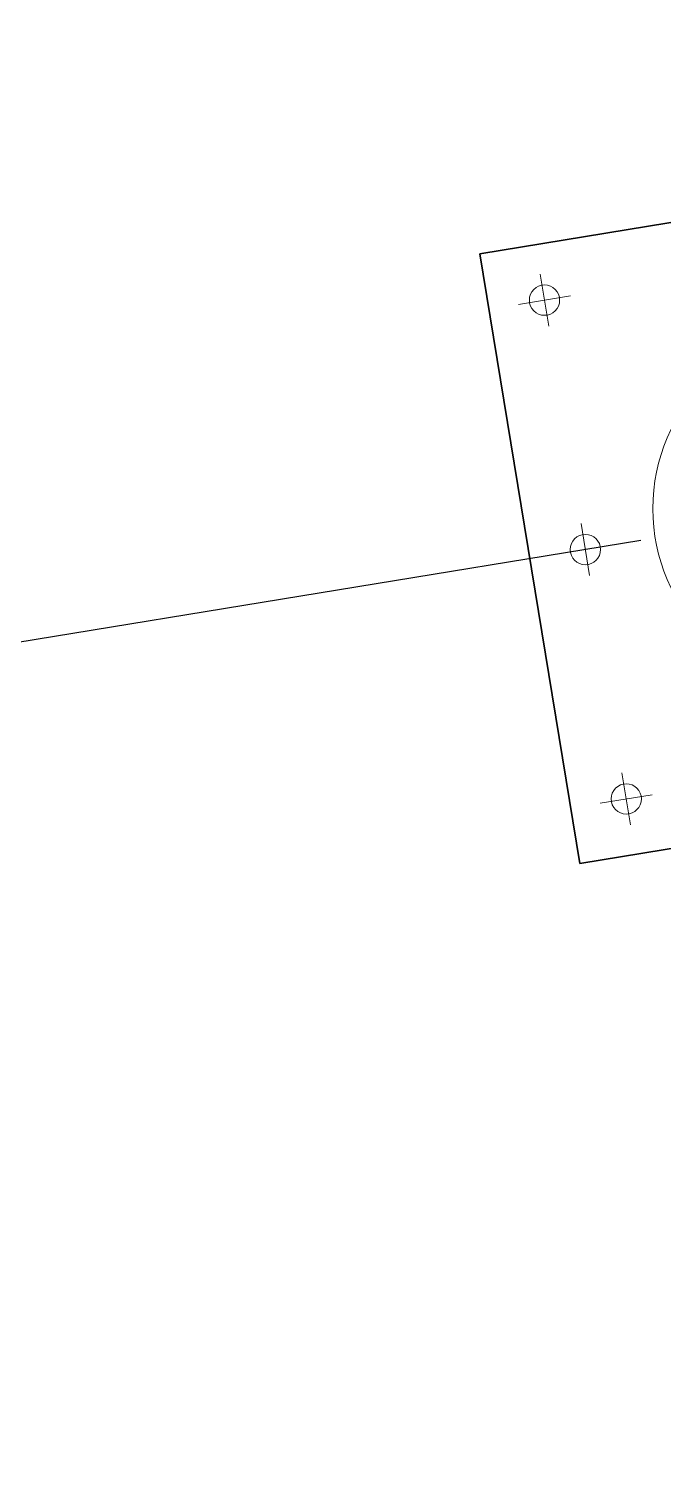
# Model space of a CAD drawing. Header units: metres. Extents: x 2 to 659295185, y -28 to 1124222152.
# Drawn here: x 655394.987 to 655395.552, y 1126411.569 to 1126412.852 of the extents above; entities that cross this region are included whole.
import ezdxf

# ---------------------------------------------------------------- set-up
doc = ezdxf.new("R2010")
doc.units = ezdxf.units.M
doc.header["$MEASUREMENT"] = 0
doc.linetypes.add('CCSM_XREF ESTRUCTURA15$0$DASHED', pattern=[0.75, 0.5, -0.25])
doc.linetypes.add('CCSM_XREF ESTRUCTURA15$0$MITTE', pattern=[2, 1.25, -0.25, 0.25, -0.25])
doc.layers.get('0').update_dxf_attribs({"linetype": 'CONTINUOUS'})
for name, color, linetype in [('CCSM_XREF ESTRUCTURA15$0$PROYECCION DE TECHO', 212, 'CONTINUOUS'), ('CCSM_XREF ESTRUCTURA15$0$PS_MIDLINE', 1, 'CCSM_XREF ESTRUCTURA15$0$MITTE'), ('CCSM_XREF ESTRUCTURA15$0$PS_PLATE', 161, 'CONTINUOUS'), ('CCSM_XREF ESTRUCTURA15$0$PS_SOLID', 2, 'CONTINUOUS')]:
    doc.layers.add(name, color=color, linetype=linetype)

msp = doc.modelspace()

# ---------------------------------------------------------------- linework, layer by layer
at = {"color": 8}
msp.add_line((655395.5322704617, 1126412.396987316), (655385.8843697276, 1126410.815620273), dxfattribs=at)
msp.add_line((655395.5322704617, 1126412.396987316), (655385.8843697276, 1126410.815620273), dxfattribs=at)
at = {"layer": 'CCSM_XREF ESTRUCTURA15$0$PROYECCION DE TECHO', "color": 8, "linetype": 'CCSM_XREF ESTRUCTURA15$0$DASHED', "lineweight": 5}
msp.add_lwpolyline([(655417.9059840286, 1126422.845156339, 0.01522911280020703), (655367.3041191376, 1126403.361247116)], format="xyb", dxfattribs=at)
msp.add_arc((655561.2239731281, 1126022.059352459, -4.52498893316927), 428.6208362419416, 109.599592753512, 116.9202706241737, dxfattribs=at)
at = {"layer": 'CCSM_XREF ESTRUCTURA15$0$PS_MIDLINE', "color": 8, "lineweight": 5}
for p, q in [((655395.4427341095, 1126412.634127536, 3.025011061728378), (655395.4503363366, 1126412.587746442, 3.025011061728378)), ((655395.4697257741, 1126412.614738103, 3.025011061728378), (655395.423344672, 1126412.607135875, 3.025011061728378)), ((655395.47912775, 1126412.412090386, 3.025011061728378), (655395.4867299772, 1126412.365709292, 3.025011061728378)), ((655395.5061194147, 1126412.392700953, 3.025011061728378), (655395.4597383125, 1126412.385098725, 3.025011061728378)), ((655395.5155213905, 1126412.190053236, 3.025011061728378), (655395.5231236176, 1126412.143672142, 3.025011061728378)), ((655395.5425130551, 1126412.170663803, 3.025011061728378), (655395.496131953, 1126412.163061575, 3.025011061728378))]:
    msp.add_line(p, q, dxfattribs=at)
at = {"layer": 'CCSM_XREF ESTRUCTURA15$0$PS_PLATE', "color": 8, "linetype": 'Continuous', "extrusion": (0.1617495246564317, -0.986831845490111, 0)}
for points, elevation in [([(828961.7524162318, -1.499988936519935), (828962.3024162963, -1.499988936519935)], -1005569.983695218), ([(828961.7524162318, -1.524988936490133), (828962.3024162963, -1.524988936490133)], -1005569.983695218), ([(828961.7524162318, -1.499988936519935), (828962.3024162963, -1.499988936519935)], -1005569.983695218), ([(828961.7524162318, -1.524988936490133), (828962.3024162963, -1.524988936490133)], -1005569.983695218), ([(828962.3024162963, -1.499988936519935), (828961.7524162318, -1.499988936519935)], -1005569.983695218), ([(828961.7524162318, -1.524988936490133), (828962.3024162963, -1.524988936490133)], -1005569.983695218), ([(828962.3024162963, -1.499988936519935), (828961.7524162318, -1.499988936519935)], -1005569.983695218), ([(828961.7524162318, -1.524988936490133), (828962.3024162963, -1.524988936490133)], -1005569.983695218), ([(828962.3024162962, -1.499988936519935), (828961.7524162319, -1.499988936519935)], -1005569.433695256), ([(828962.3024162962, -1.524988936490133), (828961.7524162319, -1.524988936490133)], -1005569.433695256), ([(828962.3024162962, -1.499988936519935), (828961.7524162319, -1.499988936519935)], -1005569.433695256), ([(828962.3024162962, -1.524988936490133), (828961.7524162319, -1.524988936490133)], -1005569.433695256), ([(828961.7524162319, -1.499988936519935), (828962.3024162962, -1.499988936519935)], -1005569.433695256), ([(828962.3024162962, -1.524988936490133), (828961.7524162319, -1.524988936490133)], -1005569.433695256), ([(828961.7524162319, -1.499988936519935), (828962.3024162962, -1.499988936519935)], -1005569.433695256), ([(828962.3024162962, -1.524988936490133), (828961.7524162319, -1.524988936490133)], -1005569.433695256)]:
    msp.add_lwpolyline(points, dxfattribs=dict(at, elevation=elevation))
at = {"layer": 'CCSM_XREF ESTRUCTURA15$0$PS_PLATE', "color": 8, "linetype": 'Continuous', "extrusion": (-0.986831845490111, -0.1617495246564317, 0)}
for points, elevation in [([(-1005569.983695218, -1.524988936490133), (-1005569.983695218, -1.499988936519935)], -828961.7524162319), ([(-1005569.433695256, -1.499988936519935), (-1005569.983695218, -1.499988936519935)], -828961.7524162319), ([(-1005569.433695256, -1.524988936490133), (-1005569.983695218, -1.524988936490133)], -828961.7524162319), ([(-1005569.983695218, -1.524988936490133), (-1005569.983695218, -1.499988936519935)], -828961.7524162319), ([(-1005569.433695256, -1.499988936519935), (-1005569.983695218, -1.499988936519935)], -828961.7524162319), ([(-1005569.433695256, -1.524988936490133), (-1005569.983695218, -1.524988936490133)], -828961.7524162319), ([(-1005569.983695218, -1.499988936519935), (-1005569.433695256, -1.499988936519935)], -828961.7524162319), ([(-1005569.983695218, -1.524988936490133), (-1005569.983695218, -1.499988936519935)], -828961.7524162319), ([(-1005569.433695256, -1.524988936490133), (-1005569.983695218, -1.524988936490133)], -828961.7524162319), ([(-1005569.983695218, -1.499988936519935), (-1005569.433695256, -1.499988936519935)], -828961.7524162319), ([(-1005569.983695218, -1.524988936490133), (-1005569.983695218, -1.499988936519935)], -828961.7524162319), ([(-1005569.433695256, -1.524988936490133), (-1005569.983695218, -1.524988936490133)], -828961.7524162319), ([(-1005569.94719522, -1.524988936490133), (-1005569.94719522, -1.499988936519935)], -828961.8024162378), ([(-1005569.94719522, -1.524988936490133), (-1005569.94719522, -1.499988936519935)], -828961.8024162378), ([(-1005569.933695221, -1.524988936490133), (-1005569.933695221, -1.499988936519935)], -828961.788916236), ([(-1005569.933695221, -1.524988936490133), (-1005569.933695221, -1.499988936519935)], -828961.788916236), ([(-1005569.933695221, -1.524988936490133), (-1005569.933695221, -1.499988936519935)], -828961.8159162393), ([(-1005569.933695221, -1.524988936490133), (-1005569.933695221, -1.499988936519935)], -828961.8159162393), ([(-1005569.920195222, -1.524988936490133), (-1005569.920195222, -1.499988936519935)], -828961.8024162375), ([(-1005569.920195222, -1.524988936490133), (-1005569.920195222, -1.499988936519935)], -828961.8024162375), ([(-1005569.722195235, -1.524988936490133), (-1005569.722195235, -1.499988936519935)], -828961.8024162378), ([(-1005569.722195235, -1.524988936490133), (-1005569.722195235, -1.499988936519935)], -828961.8024162378), ([(-1005569.708695237, -1.524988936490133), (-1005569.708695237, -1.499988936519935)], -828961.7889162363), ([(-1005569.708695237, -1.524988936490133), (-1005569.708695237, -1.499988936519935)], -828961.7889162363), ([(-1005569.708695237, -1.524988936490133), (-1005569.708695237, -1.499988936519935)], -828961.8159162393), ([(-1005569.708695237, -1.524988936490133), (-1005569.708695237, -1.499988936519935)], -828961.8159162393), ([(-1005569.695195238, -1.524988936490133), (-1005569.695195238, -1.499988936519935)], -828961.8024162379), ([(-1005569.695195238, -1.524988936490133), (-1005569.695195238, -1.499988936519935)], -828961.8024162379), ([(-1005569.497195251, -1.524988936490133), (-1005569.497195251, -1.499988936519935)], -828961.8024162378), ([(-1005569.497195251, -1.524988936490133), (-1005569.497195251, -1.499988936519935)], -828961.8024162378), ([(-1005569.483695253, -1.524988936490133), (-1005569.483695253, -1.499988936519935)], -828961.8159162394), ([(-1005569.483695253, -1.524988936490133), (-1005569.483695253, -1.499988936519935)], -828961.8159162394), ([(-1005569.483695252, -1.524988936490133), (-1005569.483695252, -1.499988936519935)], -828961.788916236), ([(-1005569.483695252, -1.524988936490133), (-1005569.483695252, -1.499988936519935)], -828961.788916236), ([(-1005569.470195253, -1.524988936490133), (-1005569.470195253, -1.499988936519935)], -828961.8024162378), ([(-1005569.470195253, -1.524988936490133), (-1005569.470195253, -1.499988936519935)], -828961.8024162378), ([(-1005569.433695256, -1.524988936490133), (-1005569.433695256, -1.499988936519935)], -828961.7524162318), ([(-1005569.433695256, -1.524988936490133), (-1005569.433695256, -1.499988936519935)], -828961.7524162318), ([(-1005569.433695256, -1.524988936490133), (-1005569.433695256, -1.499988936519935)], -828961.7524162318), ([(-1005569.433695256, -1.524988936490133), (-1005569.433695256, -1.499988936519935)], -828961.7524162318)]:
    msp.add_lwpolyline(points, dxfattribs=dict(at, elevation=elevation))
at = {"layer": 'CCSM_XREF ESTRUCTURA15$0$PS_PLATE', "color": 8, "linetype": 'Continuous', "lineweight": 5, "extrusion": (0, 0, -1)}
for centre, radius in [((-655395.446535223, 1126412.610936989, 1.499988936519935), 0.01350000158292283), ((-655395.446535223, 1126412.610936989, 1.524988936490133), 0.01350000158280641), ((-655395.446535223, 1126412.610936989, 1.524988936490133), 0.01350000158292283), ((-655395.446535223, 1126412.610936989, 1.499988936519935), 0.01350000158303924), ((-655395.4829288636, 1126412.388899839, 1.499988936519935), 0.01350000158292283), ((-655395.4829288636, 1126412.388899839, 1.524988936490133), 0.01350000158280641), ((-655395.4829288636, 1126412.388899839, 1.524988936490133), 0.01350000158292283), ((-655395.4829288636, 1126412.388899839, 1.499988936519935), 0.01350000158292283), ((-655395.519322504, 1126412.166862689, 1.499988936519935), 0.01350000158292283), ((-655395.519322504, 1126412.166862689, 1.524988936490133), 0.01350000158303924), ((-655395.519322504, 1126412.166862689, 1.524988936490133), 0.01350000158292283), ((-655395.519322504, 1126412.166862689, 1.499988936519935), 0.01350000158315566)]:
    msp.add_circle(centre, radius, dxfattribs=at)
at = {"layer": 'CCSM_XREF ESTRUCTURA15$0$PS_PLATE', "color": 8, "linetype": 'Continuous', "lineweight": 5}
for centre, radius in [((655395.446535223, 1126412.610936989, -1.524988936490133), 0.01350000158292283), ((655395.446535223, 1126412.610936989, -1.499988936519935), 0.01350000158292283), ((655395.446535223, 1126412.610936989, -1.499988936519935), 0.01350000158292283), ((655395.446535223, 1126412.610936989, -1.524988936490133), 0.01350000158280641), ((655395.4829288636, 1126412.388899839, -1.524988936490133), 0.01350000158292283), ((655395.4829288636, 1126412.388899839, -1.499988936519935), 0.01350000158280641), ((655395.4829288636, 1126412.388899839, -1.499988936519935), 0.01350000158292283), ((655395.4829288636, 1126412.388899839, -1.524988936490133), 0.01350000158292283), ((655395.519322504, 1126412.166862689, -1.524988936490133), 0.01350000158292283), ((655395.519322504, 1126412.166862689, -1.499988936519935), 0.01350000158280641), ((655395.519322504, 1126412.166862689, -1.499988936519935), 0.01350000158292283), ((655395.519322504, 1126412.166862689, -1.524988936490133), 0.01350000158280641)]:
    msp.add_circle(centre, radius, dxfattribs=at)
at = {"layer": 'CCSM_XREF ESTRUCTURA15$0$PS_SOLID', "color": 8, "lineweight": 5}
for p, q in [((655395.3891061493, 1126412.652191101, -1.499988936519935), (655395.931863728, 1126412.74115335, -1.499988936519935)), ((655395.931863728, 1126412.74115335, -1.499988936519935), (655395.3891061493, 1126412.652191101, -1.499988936519935)), ((655395.4780683817, 1126412.109433623, -1.499988936519935), (655395.3891061493, 1126412.652191101, -1.499988936519935)), ((655396.0208259603, 1126412.198395872, -1.499988936519935), (655395.4780683817, 1126412.109433623, -1.499988936519935))]:
    msp.add_line(p, q, dxfattribs=at)
at = {"layer": 'CCSM_XREF ESTRUCTURA15$0$PS_SOLID', "color": 8, "lineweight": 5, "extrusion": (0, 0, -1)}
for centre, radius in [((-655395.446535223, 1126412.610936989, 1.499988936519935), 0.01350000158292283), ((-655395.7049660549, 1126412.425293486, 1.499988936519935), 0.1619500159374531), ((-655395.4829288636, 1126412.388899839, 1.499988936519935), 0.01350000158292283), ((-655395.519322504, 1126412.166862689, 1.499988936519935), 0.01350000158292283)]:
    msp.add_circle(centre, radius, dxfattribs=at)

doc.saveas('drawing.dxf')
